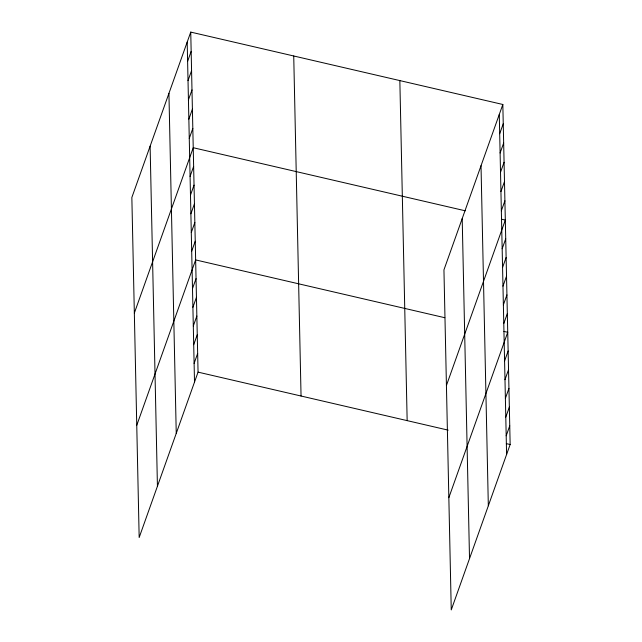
<?xml version="1.0" encoding="UTF-8"?>
<svg xmlns="http://www.w3.org/2000/svg" width="642" height="642" viewBox="0 0 642 642"><rect width="100%" height="100%" fill="white"/><g stroke="black" fill="none" stroke-linecap="round" stroke-linejoin="round"><path stroke-width="0.96" d="M190.746 32.1L131.851 197.487L139.17 537.523L198.057 372.135L190.746 32.1L502.83 104.477L510.149 444.513L451.254 609.9L443.943 269.865L502.83 104.477M187.608 61.351L191.155 51.368M188.018 80.619L191.573 70.636M188.435 99.887L191.99 89.904M188.852 119.155L192.399 109.172M189.262 138.423L192.817 128.44M134.339 313.095L193.234 147.716L465.265 210.801M190.08 176.398L193.635 166.414M190.481 195.096L194.036 185.121M190.883 213.802L194.438 203.819M191.292 232.5L194.839 222.517M191.693 251.199L195.24 241.223M136.754 425.309L195.65 259.922L444.794 317.71M192.496 288.603L196.051 278.628M192.897 307.309L196.452 297.326M193.298 326.008L196.853 316.033M193.699 344.714L197.255 334.731M194.109 363.412L197.656 353.437M499.693 133.729L503.248 123.745M500.11 152.997L503.657 143.014M500.519 172.265L504.074 162.282M500.937 191.533L504.492 181.55M501.346 210.801L504.901 200.818M446.431 385.473L505.318 220.094L501.506 219.203M502.164 248.775L505.719 238.792M502.566 267.473L506.121 257.498M502.975 286.18L506.522 276.196M503.376 304.878L506.923 294.895M503.777 323.576L507.332 313.601M448.838 497.686L507.734 332.299L503.914 331.416M504.58 360.981L508.135 351.005M504.981 379.687L508.536 369.704M505.382 398.385L508.937 388.41M505.792 417.091L509.339 407.108M506.193 435.79L509.74 425.815M198.057 372.135L448.164 430.14M506.329 443.63L510.149 444.513M499.275 114.453L506.594 454.496M481.018 165.74L488.329 505.776M462.2 218.577L469.519 558.612M399.846 80.595L407.156 420.63M293.731 55.982L301.05 396.026M187.191 42.083L194.51 382.118M168.926 93.363L176.245 433.398M150.116 146.199L157.434 486.235"/></g></svg>
